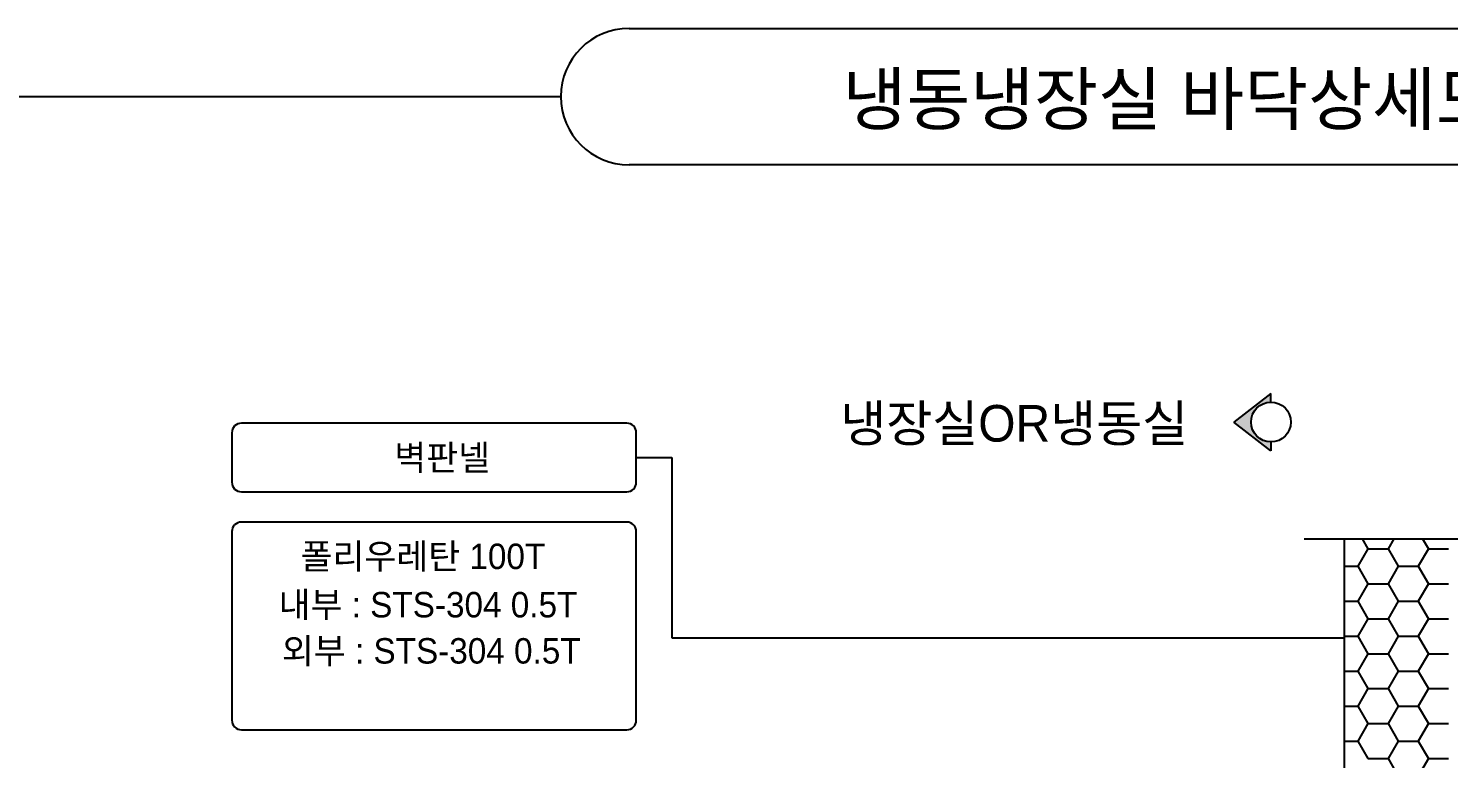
# Model space of a CAD drawing. Header units: millimetres. Extents: x 64500 to 245413, y 550 to 33013.
# Drawn here: x 222193 to 227773, y 23825 to 26694 of the extents above; entities that cross this region are included whole.
import ezdxf
from ezdxf.enums import TextEntityAlignment as Align

# ---------------------------------------------------------------- set-up
doc = ezdxf.new("R2010")
doc.units = ezdxf.units.MM
doc.header["$LTSCALE"] = 150
doc.header["$MEASUREMENT"] = 0
doc.layers.get('0').update_dxf_attribs({"linetype": 'CONTINUOUS'})
doc.layers.add('SUNIL_BLOCK', color=29, linetype='CONTINUOUS')
doc.layers.add('SUNIL_DIM', color=252, linetype='CONTINUOUS')
doc.styles.add('선일금속', font='')
doc.styles.get('선일금속').set_extended_font_data('Dotum')

msp = doc.modelspace()

# ---------------------------------------------------------------- hatches: boundary and pattern name
at = {"layer": 'SUNIL_BLOCK'}
msp.add_hatch(color=256, dxfattribs=at).paths.add_polyline_path([(227075, 25225.7), (227075, 25260.1), (226929.3, 25147.5), (227075, 25034.8), (227075, 25069.3, -0.414214), (226996.8, 25147.5, -0.414214)])

# ---------------------------------------------------------------- linework, layer by layer
for p, q in [((224552.6, 26694.3), (228917.9, 26694.3)), ((222042.4, 26426.3), (224284.5, 26426.3)), ((228917.9, 26158.2), (224552.6, 26158.2)), ((227075, 25260.1), (226929.3, 25147.5)), ((227075, 25225.7), (227075, 25260.1)), ((227075, 25034.8), (226929.3, 25147.5)), ((227075, 25069.3), (227075, 25034.8)), ((227206.1, 24688.9), (227912, 24688.9)), ((227363.9, 21147.9), (227363.9, 24688.9)), ((227432.8, 24688.9), (227455.6, 24649.5)), ((227557.6, 24688.9), (227534.9, 24649.5)), ((227670.9, 24688.9), (227693.6, 24649.5)), ((227455.6, 24649.5), (227415.9, 24580.8)), ((227455.6, 24649.5), (227534.9, 24649.5)), ((227534.9, 24649.5), (227574.6, 24580.8)), ((227693.6, 24649.5), (227653.9, 24580.8)), ((227693.6, 24649.5), (227773, 24649.5)), ((227363.9, 24580.8), (227415.9, 24580.8)), ((227415.9, 24580.8), (227455.6, 24512.1)), ((227574.6, 24580.8), (227534.9, 24512.1)), ((227574.6, 24580.8), (227653.9, 24580.8)), ((227653.9, 24580.8), (227693.6, 24512.1)), ((227455.6, 24512.1), (227415.9, 24443.3)), ((227455.6, 24512.1), (227534.9, 24512.1)), ((227534.9, 24512.1), (227574.6, 24443.3)), ((227693.6, 24512.1), (227653.9, 24443.3)), ((227693.6, 24512.1), (227773, 24512.1)), ((227363.9, 24443.3), (227415.9, 24443.3)), ((227415.9, 24443.3), (227455.6, 24374.6)), ((227574.6, 24443.3), (227534.9, 24374.6)), ((227574.6, 24443.3), (227653.9, 24443.3)), ((227653.9, 24443.3), (227693.6, 24374.6)), ((227455.6, 24374.6), (227415.9, 24305.9)), ((227455.6, 24374.6), (227534.9, 24374.6)), ((227534.9, 24374.6), (227574.6, 24305.9)), ((227693.6, 24374.6), (227653.9, 24305.9)), ((227693.6, 24374.6), (227773, 24374.6)), ((227363.9, 24305.9), (227415.9, 24305.9)), ((227415.9, 24305.9), (227455.6, 24237.2)), ((227574.6, 24305.9), (227534.9, 24237.2)), ((227574.6, 24305.9), (227653.9, 24305.9)), ((227653.9, 24305.9), (227693.6, 24237.2)), ((227455.6, 24237.2), (227415.9, 24168.5)), ((227455.6, 24237.2), (227534.9, 24237.2)), ((227534.9, 24237.2), (227574.6, 24168.5)), ((227693.6, 24237.2), (227653.9, 24168.5)), ((227693.6, 24237.2), (227773, 24237.2)), ((227363.9, 24168.5), (227415.9, 24168.5)), ((227415.9, 24168.5), (227455.6, 24099.8)), ((227574.6, 24168.5), (227534.9, 24099.7)), ((227574.6, 24168.5), (227653.9, 24168.5)), ((227653.9, 24168.5), (227693.6, 24099.8)), ((227455.6, 24099.7), (227415.9, 24031)), ((227455.6, 24099.7), (227534.9, 24099.7)), ((227534.9, 24099.8), (227574.6, 24031)), ((227693.6, 24099.7), (227653.9, 24031)), ((227693.6, 24099.7), (227773, 24099.7)), ((227363.9, 24031), (227415.9, 24031)), ((227415.9, 24031), (227455.6, 23962.3)), ((227574.6, 24031), (227534.9, 23962.3)), ((227574.6, 24031), (227653.9, 24031)), ((227653.9, 24031), (227693.6, 23962.3)), ((227455.6, 23962.3), (227415.9, 23893.6)), ((227455.6, 23962.3), (227534.9, 23962.3)), ((227534.9, 23962.3), (227574.6, 23893.6)), ((227693.6, 23962.3), (227653.9, 23893.6)), ((227693.6, 23962.3), (227773, 23962.3)), ((227363.9, 23893.6), (227415.9, 23893.6)), ((227415.9, 23893.6), (227455.6, 23824.9)), ((227574.6, 23893.6), (227534.9, 23824.9)), ((227574.6, 23893.6), (227653.9, 23893.6)), ((227653.9, 23893.6), (227693.6, 23824.9)), ((227455.6, 23824.9), (227534.9, 23824.9)), ((227534.9, 23824.9), (227574.6, 23756.2)), ((227693.6, 23824.9), (227653.9, 23756.2)), ((227693.6, 23824.9), (227773, 23824.9))]:
    msp.add_line(p, q, dxfattribs=at)
msp.add_circle((227075, 25147.5), 78.2, dxfattribs=at)
msp.add_arc((224552.6, 26426.3), 268.1, 90, 270, dxfattribs=at)
at = {"layer": 'SUNIL_DIM'}
for p, q in [((224543.8, 25142.9), (223029.6, 25142.9)), ((222992.1, 25105.4), (222992.1, 24910.8)), ((224581.3, 24910.8), (224581.3, 25105.4)), ((224581.3, 25008.1), (224721, 25008.1)), ((224721, 25008.1), (224721, 24299.9)), ((223029.6, 24873.3), (224543.8, 24873.3)), ((224543.8, 24754.4), (223029.6, 24754.4)), ((222992.1, 24716.9), (222992.1, 23975.7)), ((224581.3, 23975.7), (224581.3, 24716.9)), ((224721, 24299.9), (227363.9, 24299.9)), ((223029.6, 23938.2), (224543.8, 23938.2))]:
    msp.add_line(p, q, dxfattribs=at)
for centre, start, end in [((223029.6, 25105.4), 90, 180), ((224543.8, 25105.4), 0, 90), ((223029.6, 24910.8), 180, 270), ((224543.8, 24910.8), 270, 0), ((223029.6, 24716.9), 90, 180), ((224543.8, 24716.9), 0, 90), ((223029.6, 23975.7), 180, 270), ((224543.8, 23975.7), 270, 0)]:
    msp.add_arc(centre, 37.5, start, end, dxfattribs=at)

# ---------------------------------------------------------------- texts
at = {"style": '선일금속'}
msp.add_text('벽판넬', height=99.97, dxfattribs=at).set_placement((223818.4, 25008.1), align=Align.MIDDLE_CENTER)
for s, height, p in [('폴리우레탄 100T', 99.97, (223261.9, 24619.6)), ('내부 : STS-304 0.5T', 99.968, (223175.7, 24429.7)), ('외부 : STS-304 0.5T', 99.968, (223188.6, 24248.3))]:
    msp.add_text(s, height=height, dxfattribs=at).set_placement(p, align=Align.MIDDLE_LEFT)
at = {"layer": 'SUNIL_BLOCK', "color": 7, "style": '선일금속'}
msp.add_text('냉동냉장실 바닥상세도', height=200, dxfattribs=at).set_placement((226682.7, 26316.8), align=Align.CENTER)
msp.add_text('냉장실OR냉동실', height=144, dxfattribs=at).set_placement((226066.1, 25142.4), align=Align.MIDDLE_CENTER)

doc.saveas('drawing.dxf')
